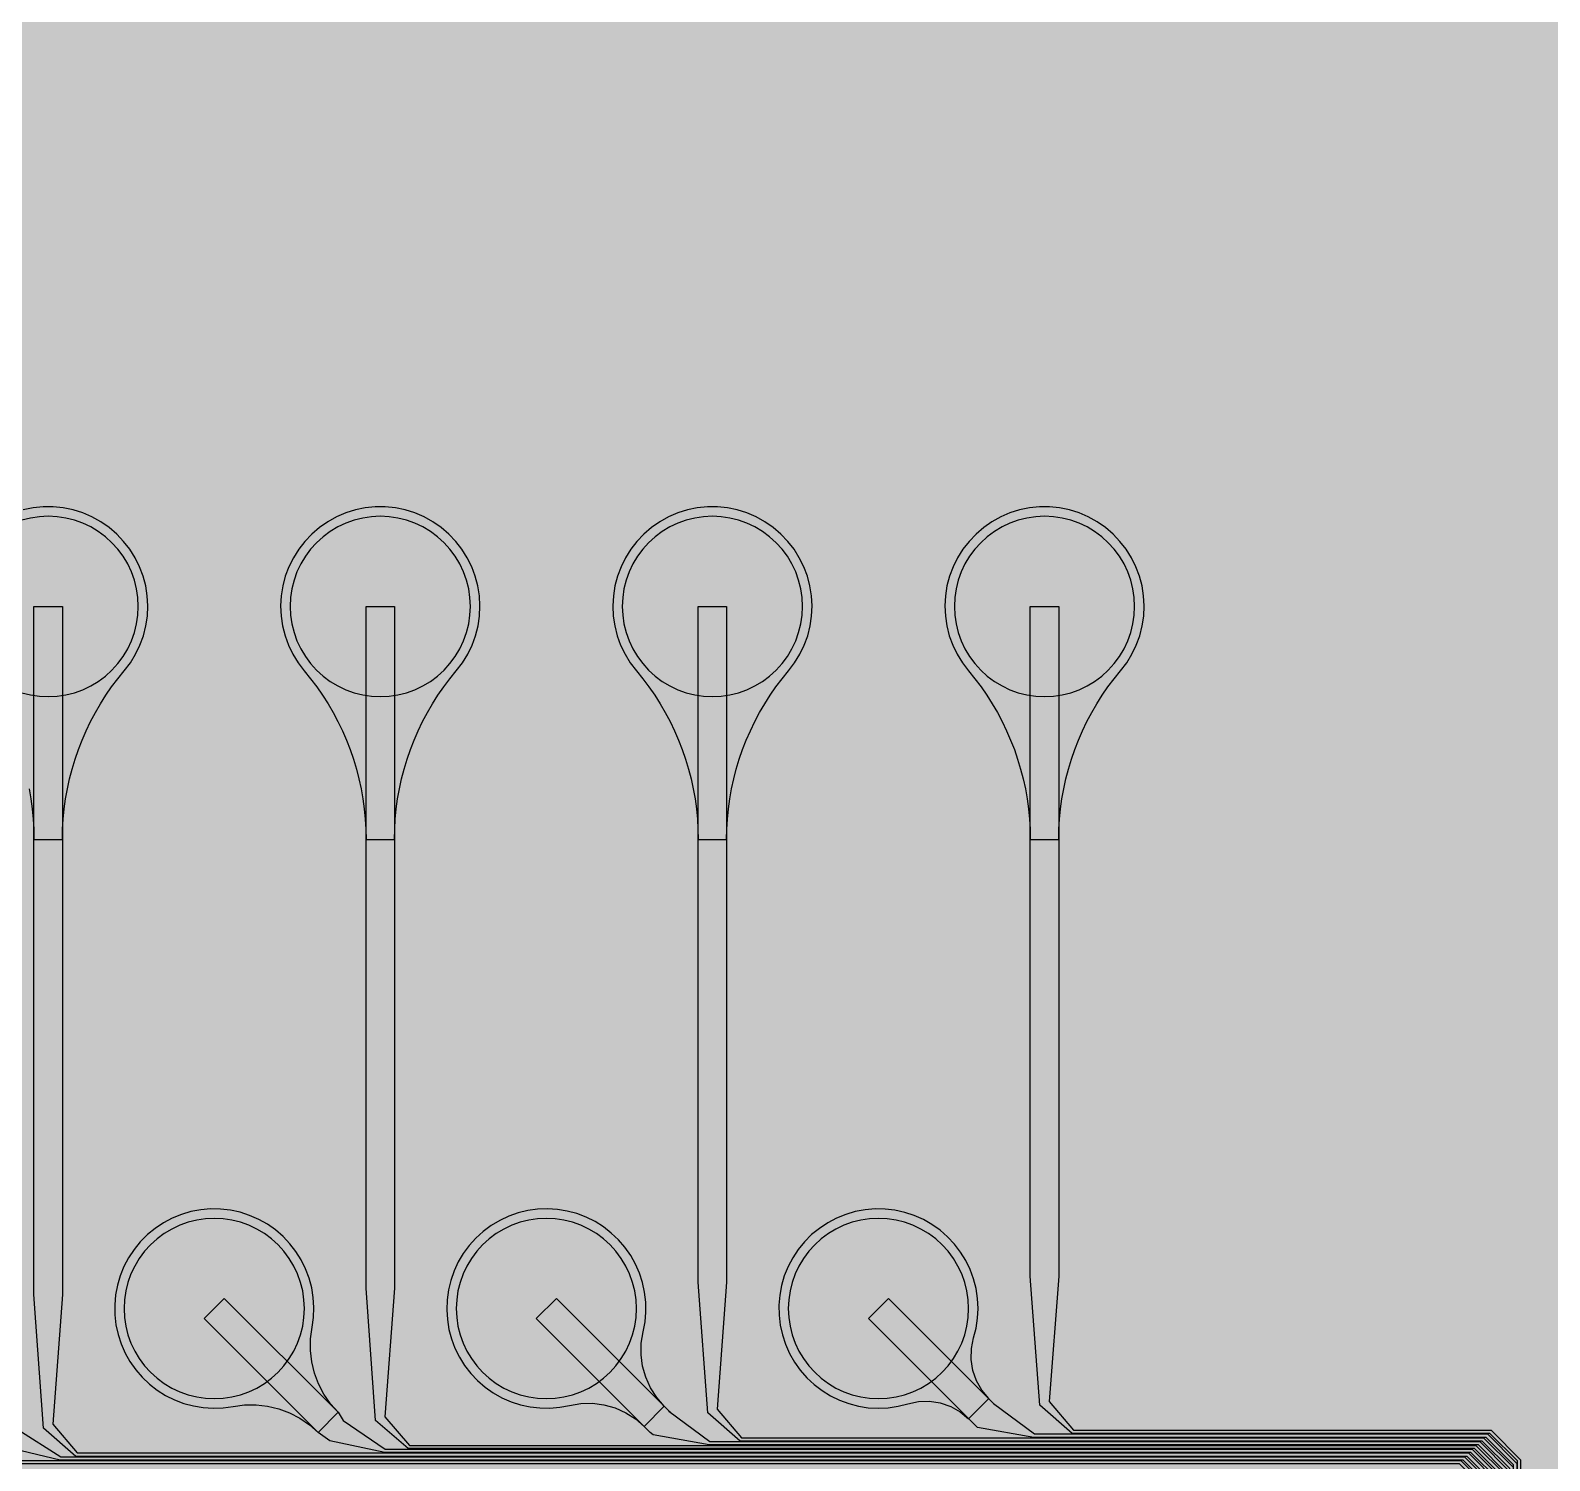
# Model space of a CAD drawing. Header units: metres. Extents: x -7231 to 10969, y -37556 to 1873.
# Drawn here: x 7913 to 9514, y -25831 to -24324 of the extents above; entities that cross this region are included whole.
import ezdxf

# ---------------------------------------------------------------- set-up
doc = ezdxf.new("R2010")
doc.units = ezdxf.units.M
for name, color, linetype in [('Metal1', 4, 'CONTINUOUS'), ('Metal2', 3, 'CONTINUOUS'), ('Polyimide', 7, 'CONTINUOUS'), ('Polyimide_Negative', 5, 'CONTINUOUS')]:
    doc.layers.add(name, color=color, linetype=linetype)

msp = doc.modelspace()

# ---------------------------------------------------------------- hatches: boundary and pattern name
at = {"layer": 'Polyimide'}
msp.add_hatch(color=7, dxfattribs=at).paths.add_polyline_path([(4065.7, -468), (4066.7, -502), (4068.5, -536), (4071.4, -570), (4075.5, -604), (4081, -638), (4088, -672), (4096.5, -706), (4106.6, -740), (4118.3, -774), (4131.6, -808), (4146.5, -842), (4162.9, -876), (4180.7, -910), (4199.8, -944), (4220.2, -978), (4241.7, -1012), (4264.2, -1046), (4287.5, -1080), (4311.5, -1114), (4336, -1148), (4360.9, -1182), (4385.9, -1216), (4410.9, -1250), (4435.7, -1284), (4460.2, -1318), (4484.2, -1352), (4507.5, -1385.9), (4530, -1419.9), (4551.5, -1453.9), (4571.9, -1487.9), (4591.1, -1521.9), (4608.9, -1555.9), (4625.3, -1589.9), (4640.1, -1623.9), (4653.4, -1657.9), (4665.1, -1691.9), (4675.2, -1725.9), (4683.7, -1759.9), (4690.7, -1793.9), (4696.2, -1827.9), (4700.3, -1861.9), (4703.2, -1895.9), (4705.1, -1929.9), (4706.1, -1963.9), (4706.4, -1997.9), (4706.5, -2031.9), (4706.5, -4793), (4710, -4838.4), (4720.2, -4882.7), (4737.1, -4925), (4760.1, -4964.2), (4788.9, -4999.5), (4822.6, -5030), (4860.5, -5055.1), (4901.8, -5074.2), (4901.8, -5074.2), (4970.7, -5105.2), (5034.7, -5145.3), (5092.8, -5193.5), (5143.8, -5249.2), (5186.9, -5311.2), (5221.2, -5378.4), (5246.2, -5449.7), (5261.4, -5523.7), (5266.5, -5599), (5261.4, -5674.3), (5246.2, -5748.3), (5221.2, -5819.6), (5186.9, -5886.8), (5143.8, -5948.8), (5092.8, -6004.5), (5034.7, -6052.7), (4970.7, -6092.8), (4901.8, -6123.8), (4860.5, -6142.9), (4822.6, -6168), (4788.9, -6198.5), (4760.1, -6233.8), (4737.1, -6273), (4720.2, -6315.3), (4710, -6359.6), (4706.5, -6405), (4706.5, -9221.5), (4710, -9266.9), (4720.2, -9311.2), (4737.1, -9353.5), (4760.1, -9392.7), (4788.9, -9428), (4822.6, -9458.5), (4860.5, -9483.6), (4901.8, -9502.7), (4970.7, -9533.7), (5034.7, -9573.8), (5092.8, -9622), (5143.8, -9677.7), (5186.9, -9739.7), (5221.2, -9806.9), (5246.2, -9878.2), (5261.4, -9952.2), (5266.5, -10027.5), (5261.4, -10102.8), (5246.2, -10176.8), (5221.2, -10248.1), (5186.9, -10315.3), (5143.8, -10377.3), (5092.8, -10433), (5034.7, -10481.2), (4970.7, -10521.3), (4901.8, -10552.3), (4860.5, -10571.4), (4822.6, -10596.5), (4788.9, -10627), (4760.1, -10662.3), (4737.1, -10701.5), (4720.2, -10743.8), (4710, -10788.1), (4706.5, -10833.5), (4706.5, -13650), (4710, -13695.4), (4720.2, -13739.7), (4737.1, -13782), (4760.1, -13821.2), (4788.9, -13856.5), (4822.6, -13887), (4860.5, -13912.1), (4901.8, -13931.2), (4970.7, -13962.2), (5034.7, -14002.2), (5092.8, -14050.5), (5143.8, -14106.2), (5186.9, -14168.2), (5221.2, -14235.4), (5246.2, -14306.7), (5261.4, -14380.7), (5266.5, -14456), (5261.4, -14531.3), (5246.2, -14605.3), (5221.2, -14676.5), (5186.9, -14743.8), (5143.8, -14805.8), (5092.8, -14861.5), (5034.7, -14909.7), (4970.7, -14949.8), (4901.8, -14980.8), (4860.5, -14999.9), (4822.6, -15025), (4788.9, -15055.5), (4760.1, -15090.8), (4737.1, -15130), (4720.2, -15172.3), (4710, -15216.6), (4706.5, -15262), (4706.5, -15456), (4720.9, -15750), (4764.1, -16041.3), (4835.7, -16326.8), (4934.9, -16604), (5060.7, -16870.2), (5212.1, -17122.7), (5387.5, -17359.2), (5585.2, -17577.3), (5803.3, -17775), (6039.8, -17950.4), (6292.3, -18101.8), (6558.4, -18227.6), (6835.6, -18326.8), (7121.2, -18398.3), (7412.4, -18441.5), (7706.5, -18456), (9969, -18456), (10047.4, -18459.8), (10125.1, -18471.4), (10201.2, -18490.4), (10275.2, -18516.9), (10346.1, -18550.5), (10413.5, -18590.8), (10476.5, -18637.6), (10534.7, -18690.3), (10587.4, -18748.5), (10634.2, -18811.5), (10674.5, -18878.9), (10708.1, -18949.8), (10734.6, -19023.8), (10753.6, -19099.9), (10765.2, -19177.6), (10769, -19256), (10769, -20895.8), (10730.2, -20951.4), (10694.6, -21009.1), (10662.2, -21068.6), (10633.2, -21129.9), (10607.6, -21192.7), (10585.5, -21256.7), (10566.9, -21322), (10552, -21388.1), (10540.8, -21455), (10533.4, -21522.3), (10529.6, -21590), (10529.6, -21657.8), (10533.4, -21725.5), (10540.8, -21792.9), (10552, -21859.7), (10566.9, -21925.9), (10585.5, -21991.1), (10607.6, -22055.2), (10633.2, -22117.9), (10662.2, -22179.2), (10694.6, -22238.7), (10730.2, -22296.4), (10769, -22352), (10769, -32454.2), (10728.7, -32510.5), (10691.7, -32568.9), (10658, -32629.3), (10627.8, -32691.6), (10601.2, -32755.4), (10578.2, -32820.7), (10558.9, -32887.1), (10543.4, -32954.5), (10531.8, -33022.7), (10524, -33091.4), (10520.1, -33160.5), (10520.1, -33229.7), (10524, -33298.8), (10531.8, -33367.5), (10543.4, -33435.7), (10558.9, -33503.1), (10578.2, -33569.5), (10601.2, -33634.8), (10627.8, -33698.6), (10658, -33760.8), (10691.7, -33821.3), (10728.7, -33879.7), (10769, -33936), (10769, -36556), (10765.2, -36634.4), (10753.6, -36712.1), (10734.6, -36788.2), (10708.1, -36862.1), (10674.5, -36933.1), (10634.2, -37000.5), (10587.4, -37063.5), (10534.7, -37121.7), (10476.5, -37174.4), (10413.5, -37221.2), (10346.1, -37261.5), (10275.2, -37295.1), (10201.2, -37321.6), (10125.1, -37340.6), (10047.4, -37352.1), (9969, -37356), (-6231, -37356), (-6309.4, -37352.1), (-6387.1, -37340.6), (-6463.2, -37321.6), (-6537.2, -37295.1), (-6608.1, -37261.5), (-6675.5, -37221.2), (-6738.5, -37174.4), (-6796.7, -37121.7), (-6849.4, -37063.5), (-6896.2, -37000.5), (-6936.5, -36933.1), (-6970.1, -36862.1), (-6996.6, -36788.2), (-7015.6, -36712.1), (-7027.2, -36634.4), (-7031, -36556), (-7031, -33936), (-6990.7, -33879.8), (-6953.7, -33821.3), (-6920, -33760.9), (-6889.8, -33698.6), (-6863.2, -33634.8), (-6840.2, -33569.5), (-6820.9, -33503.1), (-6805.4, -33435.7), (-6793.7, -33367.5), (-6785.9, -33298.8), (-6782, -33229.7), (-6782, -33160.5), (-6785.9, -33091.4), (-6793.7, -33022.7), (-6805.4, -32954.5), (-6820.9, -32887.1), (-6840.2, -32820.6), (-6863.2, -32755.4), (-6889.8, -32691.5), (-6920, -32629.3), (-6953.7, -32568.9), (-6990.7, -32510.4), (-7031, -32454.2), (-7031, -22364.8), (-6990.7, -22308.6), (-6953.7, -22250.1), (-6920, -22189.7), (-6889.8, -22127.5), (-6863.2, -22063.6), (-6840.2, -21998.4), (-6820.9, -21931.9), (-6805.4, -21864.5), (-6793.7, -21796.3), (-6785.9, -21727.6), (-6782, -21658.5), (-6782, -21589.3), (-6785.9, -21520.3), (-6793.7, -21451.5), (-6805.4, -21383.3), (-6820.9, -21315.9), (-6840.2, -21249.5), (-6863.2, -21184.2), (-6889.8, -21120.4), (-6920, -21058.1), (-6953.7, -20997.7), (-6990.7, -20939.3), (-7031, -20883), (-7031, -19256), (-7027.2, -19177.6), (-7015.6, -19099.9), (-6996.6, -19023.8), (-6970.1, -18949.8), (-6936.5, -18878.9), (-6896.2, -18811.5), (-6849.4, -18748.5), (-6796.7, -18690.3), (-6738.5, -18637.6), (-6675.5, -18590.8), (-6608.1, -18550.5), (-6537.2, -18516.9), (-6463.2, -18490.4), (-6387.1, -18471.4), (-6309.4, -18459.8), (-6231, -18456), (-3968.5, -18456), (-3674.4, -18441.5), (-3383.2, -18398.3), (-3097.6, -18326.8), (-2820.4, -18227.6), (-2554.3, -18101.8), (-2301.8, -17950.4), (-2065.3, -17775), (-1847.2, -17577.3), (-1649.5, -17359.2), (-1474.1, -17122.7), (-1322.7, -16870.2), (-1196.9, -16604), (-1097.7, -16326.8), (-1026.1, -16041.3), (-982.9, -15750), (-968.5, -15456), (-968.5, -15262), (-972, -15216.6), (-982.2, -15172.3), (-999.1, -15130), (-1022.1, -15090.8), (-1050.9, -15055.5), (-1084.6, -15025), (-1122.5, -14999.9), (-1163.8, -14980.8), (-1232.7, -14949.8), (-1296.7, -14909.7), (-1354.8, -14861.5), (-1405.8, -14805.8), (-1448.9, -14743.8), (-1483.2, -14676.5), (-1508.2, -14605.3), (-1523.4, -14531.3), (-1528.5, -14456), (-1523.4, -14380.7), (-1508.2, -14306.7), (-1483.2, -14235.4), (-1448.9, -14168.2), (-1405.8, -14106.2), (-1354.8, -14050.5), (-1296.7, -14002.2), (-1232.7, -13962.2), (-1163.8, -13931.2), (-1122.5, -13912.1), (-1084.6, -13887), (-1050.9, -13856.5), (-1022.1, -13821.2), (-999.1, -13782), (-982.2, -13739.7), (-972, -13695.4), (-968.5, -13650), (-968.5, -12309.6), (-972, -12264.3), (-982.2, -12219.9), (-999.1, -12177.7), (-1022.1, -12138.5), (-1050.9, -12103.2), (-1084.6, -12072.6), (-1122.5, -12047.5), (-1163.8, -12028.5), (-1232.7, -11997.4), (-1296.7, -11957.4), (-1354.8, -11909.1), (-1405.8, -11853.5), (-1448.9, -11791.5), (-1483.2, -11724.2), (-1508.2, -11653), (-1523.4, -11579), (-1528.5, -11503.7), (-1523.4, -11428.3), (-1508.2, -11354.4), (-1483.2, -11283.1), (-1448.9, -11215.9), (-1405.8, -11153.8), (-1354.8, -11098.2), (-1296.7, -11049.9), (-1232.7, -11009.9), (-1163.8, -10978.8), (-1122.5, -10959.8), (-1084.6, -10934.7), (-1050.9, -10904.1), (-1022.1, -10868.9), (-999.1, -10829.6), (-982.2, -10787.4), (-972, -10743), (-968.5, -10697.7), (-968.5, -9357.3), (-972, -9311.9), (-982.2, -9267.6), (-999.1, -9225.4), (-1022.1, -9186.1), (-1050.9, -9150.8), (-1084.6, -9120.3), (-1122.5, -9095.2), (-1163.8, -9076.2), (-1163.8, -9076.2), (-1232.7, -9045.1), (-1296.7, -9005.1), (-1354.8, -8956.8), (-1405.8, -8901.1), (-1448.9, -8839.1), (-1483.2, -8771.9), (-1508.2, -8700.6), (-1523.4, -8626.7), (-1528.5, -8551.3), (-1523.4, -8476), (-1508.2, -8402), (-1483.2, -8330.8), (-1448.9, -8263.5), (-1405.8, -8201.5), (-1354.8, -8145.9), (-1296.7, -8097.6), (-1232.7, -8057.6), (-1163.8, -8026.5), (-1163.8, -8026.5), (-1122.5, -8007.4), (-1084.6, -7982.4), (-1050.9, -7951.8), (-1022.1, -7916.5), (-999.1, -7877.3), (-982.2, -7835), (-972, -7790.7), (-968.5, -7745.4), (-968.5, -6405), (-972, -6359.6), (-982.2, -6315.3), (-999.1, -6273), (-1022.1, -6233.8), (-1050.9, -6198.5), (-1084.6, -6168), (-1122.5, -6142.9), (-1163.8, -6123.8), (-1163.8, -6123.8), (-1232.7, -6092.8), (-1296.7, -6052.7), (-1354.8, -6004.5), (-1405.8, -5948.8), (-1448.9, -5886.8), (-1483.2, -5819.6), (-1508.2, -5748.3), (-1523.4, -5674.3), (-1528.5, -5599), (-1523.4, -5523.7), (-1508.2, -5449.7), (-1483.2, -5378.4), (-1448.9, -5311.2), (-1405.8, -5249.2), (-1354.8, -5193.5), (-1296.7, -5145.3), (-1232.7, -5105.2), (-1163.8, -5074.2), (-1163.8, -5074.2), (-1122.5, -5055.1), (-1084.6, -5030), (-1050.9, -4999.5), (-1022.1, -4964.2), (-999.1, -4925), (-982.2, -4882.7), (-972, -4838.4), (-968.5, -4793), (-968.5, -2031.9), (-968.4, -1997.9), (-968.1, -1963.9), (-967.1, -1929.9), (-965.2, -1895.9), (-962.2, -1861.9), (-958, -1827.9), (-952.4, -1793.9), (-945.3, -1759.9), (-936.6, -1725.9), (-926.4, -1691.9), (-914.4, -1657.9), (-900.9, -1623.9), (-885.7, -1589.9), (-869.1, -1555.9), (-850.9, -1521.9), (-831.4, -1487.9), (-810.6, -1453.9), (-788.7, -1419.9), (-765.8, -1385.9), (-742.1, -1352), (-717.6, -1318), (-692.7, -1284), (-667.4, -1250), (-641.9, -1216), (-616.4, -1182), (-591.1, -1148), (-566.1, -1114), (-541.7, -1080), (-517.9, -1046), (-495, -1012), (-473.1, -978), (-452.4, -944), (-432.8, -910), (-414.7, -876), (-398, -842), (-382.9, -808), (-369.3, -774), (-357.4, -740), (-347.1, -706), (-338.4, -672), (-331.3, -638), (-325.7, -604), (-321.5, -570), (-318.6, -536), (-316.7, -502), (-315.7, -468), (-315.3, -434), (-315.2, -400), (-315.2, 401), (-315.2, 451), (-315.2, 1644), (-270.2, 1644), (-270, 1637.1), (-269.4, 1630.3), (-268.2, 1623.5), (-266.7, 1616.8), (-264.7, 1610.2), (-262.3, 1603.8), (-259.4, 1597.6), (-256.2, 1591.5), (-252.6, 1585.7), (-248.6, 1580.1), (-244.2, 1574.8), (-239.5, 1569.8), (-234.5, 1565.1), (-229.2, 1560.7), (-223.6, 1556.7), (-217.8, 1553.1), (-211.7, 1549.8), (-205.4, 1547), (-199, 1544.6), (-192.4, 1542.6), (-185.7, 1541), (-179, 1539.9), (-172.1, 1539.2), (-165.2, 1539), (-158.4, 1539.2), (-151.5, 1539.9), (-144.8, 1541), (-138.1, 1542.6), (-131.5, 1544.6), (-125.1, 1547), (-118.8, 1549.8), (-112.8, 1553.1), (-106.9, 1556.7), (-101.3, 1560.7), (-96, 1565.1), (-91, 1569.8), (-86.3, 1574.8), (-81.9, 1580.1), (-77.9, 1585.7), (-74.3, 1591.5), (-71.1, 1597.6), (-68.2, 1603.8), (-65.8, 1610.2), (-63.8, 1616.8), (-62.3, 1623.5), (-61.1, 1630.3), (-60.5, 1637.1), (-60.2, 1644), (1853, 1644), (1853, 1573), (3815.2, 1573), (3815.5, 1579.5), (3816.1, 1586.1), (3817.2, 1592.5), (3818.7, 1598.9), (3820.6, 1605.1), (3822.9, 1611.3), (3825.6, 1617.2), (3828.6, 1623), (3832.1, 1628.6), (3835.9, 1633.9), (3840.1, 1638.9), (3844.5, 1643.7), (3849.3, 1648.2), (3854.4, 1652.3), (3859.7, 1656.1), (3865.2, 1659.6), (3871, 1662.7), (3877, 1665.4), (3883.1, 1667.7), (3889.4, 1669.6), (3895.7, 1671.1), (3902.2, 1672.1), (3908.7, 1672.8), (3915.2, 1673), (3921.8, 1672.8), (3928.3, 1672.1), (3934.8, 1671.1), (3941.1, 1669.6), (3947.4, 1667.7), (3953.5, 1665.4), (3959.5, 1662.7), (3965.2, 1659.6), (3970.8, 1656.1), (3976.1, 1652.3), (3981.2, 1648.2), (3986, 1643.7), (3990.4, 1638.9), (3994.6, 1633.9), (3998.4, 1628.6), (4001.9, 1623), (4004.9, 1617.2), (4007.6, 1611.3), (4009.9, 1605.1), (4011.8, 1598.9), (4013.3, 1592.5), (4014.4, 1586.1), (4015, 1579.5), (4015.2, 1573), (4065.2, 1573), (4065.2, 451), (4065.2, 401), (4065.2, -400), (4065.3, -434), (4065.7, -468)])

# ---------------------------------------------------------------- linework, layer by layer
at = {"layer": 'Metal1'}
for points in [[(2640.8, -19211.9), (2640.8, -27202.3), (2669.7, -27231.2), (9450.8, -27231.2), (9479.8, -27202.3), (9479.8, -25831.7), (9450.8, -25802.8), (9010.8, -25802.8), (8976.6, -25773), (8966.5, -25636.9), (8966.5, -24931), (8996.5, -24931), (8996.5, -25636.9), (8986.4, -25769), (9012.2, -25799.2), (9452.2, -25799.2), (9483.2, -25830.3), (9483.2, -27203.7), (9452.2, -27234.7), (2668.3, -27234.7), (2637.2, -27203.7), (2637.2, -19211.9)], [(2648.8, -19211.9), (2648.8, -27194.3), (2677.7, -27223.2), (9442.8, -27223.2), (9471.8, -27194.3), (9471.8, -25839.7), (9442.8, -25810.7), (8660.8, -25810.7), (8626.6, -25781), (8616.5, -25643.3), (8616.5, -24931), (8646.5, -24931), (8646.5, -25643.3), (8636.4, -25777), (8662.2, -25807.2), (9444.2, -25807.2), (9475.3, -25838.3), (9475.3, -27195.7), (9444.2, -27226.7), (2676.3, -27226.7), (2645.2, -27195.7), (2645.2, -19211.9)], [(2656.8, -19211.9), (2656.8, -27186.3), (2685.7, -27215.2), (9434.8, -27215.2), (9463.8, -27186.3), (9463.8, -25847.7), (9434.8, -25818.7), (8310.8, -25818.7), (8276.6, -25789), (8266.5, -25649.7), (8266.5, -24931), (8296.5, -24931), (8296.5, -25649.7), (8286.4, -25785), (8312.2, -25815.2), (9436.2, -25815.2), (9467.2, -25846.3), (9467.2, -27187.7), (9436.2, -27218.8), (2684.3, -27218.8), (2653.2, -27187.7), (2653.2, -19211.9)], [(2664.8, -19211.9), (2664.8, -27178.3), (2693.7, -27207.2), (9426.8, -27207.2), (9455.8, -27178.3), (9455.8, -25855.7), (9426.8, -25826.8), (7960.8, -25826.8), (7926.6, -25797), (7916.5, -25656.1), (7916.5, -24931), (7946.5, -24931), (7946.5, -25656.1), (7936.4, -25793), (7962.2, -25823.2), (9428.2, -25823.2), (9459.3, -25854.3), (9459.3, -27179.7), (9428.2, -27210.7), (2692.3, -27210.7), (2661.2, -27179.7), (2661.2, -19211.9)], [(2672.8, -19211.9), (2672.8, -27170.3), (2701.7, -27199.2), (9418.8, -27199.2), (9447.8, -27170.3), (9447.8, -25863.7), (9418.8, -25834.8), (7610.8, -25834.8), (7576.7, -25805), (7566.5, -25662.5), (7566.5, -24931), (7596.5, -24931), (7596.5, -25662.5), (7586.3, -25801), (7612.2, -25831.2), (9420.2, -25831.2), (9451.2, -25862.3), (9451.2, -27171.7), (9420.2, -27202.7), (2700.3, -27202.7), (2669.2, -27171.7), (2669.2, -19211.9)], [(7911.3, -25123.2), (7913.2, -25133.8), (7914.6, -25144.4), (7915.7, -25155.1), (7916.3, -25165.8), (7916.5, -25176.6), (7946.5, -25176.6), (7946.5, -25176.6), (7946.7, -25165.8), (7947.3, -25155.1), (7948.4, -25144.4), (7949.8, -25133.8), (7951.7, -25123.2), (7954, -25112.7), (7956.7, -25102.4), (7959.8, -25092.1), (7963.3, -25081.9), (7967.2, -25071.9), (7971.5, -25062.1), (7976.1, -25052.4), (7981.2, -25042.9), (7986.6, -25033.6), (7992.3, -25024.6), (7998.4, -25015.8), (8004.9, -25007.2), (8011.6, -24998.9), (8018.1, -24990.4), (8023.6, -24981.4), (8028.2, -24971.8), (8031.9, -24961.9), (8034.5, -24951.6), (8036, -24941.1), (8036.5, -24930.5), (8035.9, -24919.9), (8034.3, -24909.4), (8031.6, -24899.2), (8027.8, -24889.3), (8023.1, -24879.8), (8017.5, -24870.8), (8011, -24862.4), (8003.7, -24854.7), (7995.6, -24847.8), (7986.9, -24841.8), (7977.6, -24836.7), (7967.9, -24832.5), (7957.7, -24829.3), (7947.4, -24827.2), (7936.8, -24826.1), (7926.2, -24826.1), (7915.6, -24827.2), (7905.3, -24829.3)]]:
    msp.add_lwpolyline(points, dxfattribs=at)
for points in [[(8296.5, -25176.6), (8296.7, -25165.8), (8297.3, -25155.1), (8298.4, -25144.4), (8299.8, -25133.8), (8301.7, -25123.2), (8304, -25112.7), (8306.7, -25102.4), (8309.8, -25092.1), (8313.3, -25081.9), (8317.2, -25071.9), (8321.5, -25062.1), (8326.1, -25052.4), (8331.2, -25042.9), (8336.6, -25033.6), (8342.3, -25024.6), (8348.4, -25015.8), (8354.9, -25007.2), (8361.6, -24998.9), (8368.1, -24990.4), (8373.6, -24981.4), (8378.2, -24971.8), (8381.9, -24961.9), (8384.5, -24951.6), (8386, -24941.1), (8386.5, -24930.5), (8385.9, -24919.9), (8384.3, -24909.4), (8381.6, -24899.2), (8377.8, -24889.3), (8373.1, -24879.8), (8367.5, -24870.8), (8361, -24862.4), (8353.7, -24854.7), (8345.6, -24847.8), (8336.9, -24841.8), (8327.6, -24836.7), (8317.9, -24832.5), (8307.7, -24829.3), (8297.4, -24827.2), (8286.8, -24826.1), (8276.2, -24826.1), (8265.6, -24827.2), (8255.3, -24829.3), (8245.1, -24832.5), (8235.4, -24836.7), (8226.1, -24841.8), (8217.4, -24847.8), (8209.3, -24854.7), (8202, -24862.4), (8195.5, -24870.8), (8189.9, -24879.8), (8185.2, -24889.3), (8181.4, -24899.2), (8178.7, -24909.4), (8177.1, -24919.9), (8176.5, -24930.5), (8177, -24941.1), (8178.5, -24951.6), (8181.1, -24961.9), (8184.8, -24971.8), (8189.4, -24981.4), (8194.9, -24990.4), (8201.4, -24998.9), (8208.1, -25007.2), (8214.6, -25015.8), (8220.7, -25024.6), (8226.4, -25033.6), (8231.8, -25042.9), (8236.9, -25052.4), (8241.5, -25062.1), (8245.8, -25071.9), (8249.7, -25081.9), (8253.2, -25092.1), (8256.3, -25102.4), (8259, -25112.7), (8261.3, -25123.2), (8263.2, -25133.8), (8264.6, -25144.4), (8265.7, -25155.1), (8266.3, -25165.8), (8266.5, -25176.6), (8296.5, -25176.6)], [(8646.5, -25176.6), (8646.7, -25165.8), (8647.3, -25155.1), (8648.4, -25144.4), (8649.8, -25133.8), (8651.7, -25123.2), (8654, -25112.7), (8656.7, -25102.4), (8659.8, -25092.1), (8663.3, -25081.9), (8667.2, -25071.9), (8671.5, -25062.1), (8676.1, -25052.4), (8681.2, -25042.9), (8686.6, -25033.6), (8692.3, -25024.6), (8698.4, -25015.8), (8704.9, -25007.2), (8711.6, -24998.9), (8718.1, -24990.4), (8723.6, -24981.4), (8728.2, -24971.8), (8731.9, -24961.9), (8734.5, -24951.6), (8736, -24941.1), (8736.5, -24930.5), (8735.9, -24919.9), (8734.3, -24909.4), (8731.6, -24899.2), (8727.8, -24889.3), (8723.1, -24879.8), (8717.5, -24870.8), (8711, -24862.4), (8703.7, -24854.7), (8695.6, -24847.8), (8686.9, -24841.8), (8677.6, -24836.7), (8667.9, -24832.5), (8657.7, -24829.3), (8647.4, -24827.2), (8636.8, -24826.1), (8626.2, -24826.1), (8615.6, -24827.2), (8605.3, -24829.3), (8595.1, -24832.5), (8585.4, -24836.7), (8576.1, -24841.8), (8567.4, -24847.8), (8559.3, -24854.7), (8552, -24862.4), (8545.5, -24870.8), (8539.9, -24879.8), (8535.2, -24889.3), (8531.4, -24899.2), (8528.7, -24909.4), (8527.1, -24919.9), (8526.5, -24930.5), (8527, -24941.1), (8528.5, -24951.6), (8531.1, -24961.9), (8534.8, -24971.8), (8539.4, -24981.4), (8544.9, -24990.4), (8551.4, -24998.9), (8558.1, -25007.2), (8564.6, -25015.8), (8570.7, -25024.6), (8576.4, -25033.6), (8581.8, -25042.9), (8586.9, -25052.4), (8591.5, -25062.1), (8595.8, -25071.9), (8599.7, -25081.9), (8603.2, -25092.1), (8606.3, -25102.4), (8609, -25112.7), (8611.3, -25123.2), (8613.2, -25133.8), (8614.6, -25144.4), (8615.7, -25155.1), (8616.3, -25165.8), (8616.5, -25176.6), (8646.5, -25176.6)], [(8996.5, -25176.6), (8996.7, -25165.8), (8997.3, -25155.1), (8998.4, -25144.4), (8999.8, -25133.8), (9001.7, -25123.2), (9004, -25112.7), (9006.7, -25102.4), (9009.8, -25092.1), (9013.3, -25081.9), (9017.2, -25071.9), (9021.5, -25062.1), (9026.1, -25052.4), (9031.2, -25042.9), (9036.6, -25033.6), (9042.3, -25024.6), (9048.4, -25015.8), (9054.9, -25007.2), (9061.6, -24998.9), (9068.1, -24990.4), (9073.6, -24981.4), (9078.2, -24971.8), (9081.9, -24961.9), (9084.5, -24951.6), (9086, -24941.1), (9086.5, -24930.5), (9085.9, -24919.9), (9084.3, -24909.4), (9081.6, -24899.2), (9077.8, -24889.3), (9073.1, -24879.8), (9067.5, -24870.8), (9061, -24862.4), (9053.7, -24854.7), (9045.6, -24847.8), (9036.9, -24841.8), (9027.6, -24836.7), (9017.9, -24832.5), (9007.7, -24829.3), (8997.4, -24827.2), (8986.8, -24826.1), (8976.2, -24826.1), (8965.6, -24827.2), (8955.3, -24829.3), (8945.1, -24832.5), (8935.4, -24836.7), (8926.1, -24841.8), (8917.4, -24847.8), (8909.3, -24854.7), (8902, -24862.4), (8895.5, -24870.8), (8889.9, -24879.8), (8885.2, -24889.3), (8881.4, -24899.2), (8878.7, -24909.4), (8877.1, -24919.9), (8876.5, -24930.5), (8877, -24941.1), (8878.5, -24951.6), (8881.1, -24961.9), (8884.8, -24971.8), (8889.4, -24981.4), (8894.9, -24990.4), (8901.4, -24998.9), (8908.1, -25007.2), (8914.6, -25015.8), (8920.7, -25024.6), (8926.4, -25033.6), (8931.8, -25042.9), (8936.9, -25052.4), (8941.5, -25062.1), (8945.8, -25071.9), (8949.7, -25081.9), (8953.2, -25092.1), (8956.3, -25102.4), (8959, -25112.7), (8961.3, -25123.2), (8963.2, -25133.8), (8964.6, -25144.4), (8965.7, -25155.1), (8966.3, -25165.8), (8966.5, -25176.6), (8996.5, -25176.6)]]:
    msp.add_lwpolyline(points, close=True, dxfattribs=at)
at = {"layer": 'Metal2'}
for points in [[(2644.8, -19211.9), (2644.8, -27198.3), (2673.7, -27227.2), (9446.8, -27227.2), (9475.8, -27198.3), (9475.8, -25835.7), (9446.8, -25806.8), (8970.2, -25806.8), (8910.8, -25796.5), (8795.9, -25681.6), (8817.1, -25660.4), (8927.8, -25771.1), (8970.8, -25803.2), (9448.2, -25803.2), (9479.3, -25834.3), (9479.3, -27199.7), (9448.2, -27230.7), (2672.3, -27230.7), (2641.2, -27199.7), (2641.2, -19211.9)], [(2652.8, -19211.9), (2652.8, -27190.3), (2681.7, -27219.2), (9438.8, -27219.2), (9467.8, -27190.3), (9467.8, -25843.7), (9438.8, -25814.8), (8628.2, -25814.8), (8568.9, -25804.3), (8565.9, -25801.6), (8445.9, -25681.6), (8467.1, -25660.4), (8587.1, -25780.4), (8585.6, -25779.3), (8628.8, -25811.2), (9440.2, -25811.2), (9471.2, -25842.3), (9471.2, -27191.7), (9440.2, -27222.7), (2680.3, -27222.7), (2649.2, -27191.7), (2649.2, -19211.9)], [(2660.8, -19211.9), (2660.8, -27182.3), (2689.7, -27211.2), (9430.8, -27211.2), (9459.8, -27182.3), (9459.8, -25851.7), (9430.8, -25822.7), (8286.2, -25822.7), (8228.2, -25810.4), (8215.9, -25801.6), (8095.9, -25681.6), (8117.1, -25660.4), (8237.1, -25780.4), (8242.4, -25789.1), (8286.8, -25819.2), (9432.2, -25819.2), (9463.2, -25850.3), (9463.2, -27183.7), (9432.2, -27214.7), (2688.3, -27214.7), (2657.2, -27183.7), (2657.2, -19211.9)], [(2668.8, -19211.9), (2668.8, -27174.3), (2697.7, -27203.2), (9422.8, -27203.2), (9451.8, -27174.3), (9451.8, -25859.7), (9422.8, -25830.7), (7944.2, -25830.7), (7887, -25817.1), (7865.9, -25801.6), (7745.9, -25681.6), (7767.1, -25660.4), (7887.1, -25780.4), (7899.5, -25798.4), (7944.8, -25827.2), (9424.2, -25827.2), (9455.2, -25858.3), (9455.2, -27175.7), (9424.2, -27206.8), (2696.3, -27206.8), (2665.2, -27175.7), (2665.2, -19211.9)]]:
    msp.add_lwpolyline(points, dxfattribs=at)
for points in [[(8237.1, -25780.4), (8229, -25771.3), (8222.1, -25761.2), (8216.5, -25750.4), (8212.2, -25739), (8209.4, -25727.2), (8208, -25715.1), (8208, -25702.9), (8209.6, -25690.8), (8211.1, -25680.4), (8211.5, -25670), (8210.9, -25659.5), (8209.2, -25649.2), (8206.5, -25639), (8202.8, -25629.2), (8198.2, -25619.8), (8192.6, -25610.9), (8186.2, -25602.7), (8179, -25595.1), (8171.1, -25588.2), (8162.5, -25582.2), (8153.4, -25577), (8143.8, -25572.8), (8133.8, -25569.6), (8123.6, -25567.4), (8113.1, -25566.2), (8102.7, -25566.1), (8092.2, -25567), (8081.9, -25568.9), (8071.9, -25571.9), (8062.2, -25575.8), (8052.9, -25580.7), (8044.2, -25586.5), (8036.1, -25593.1), (8028.6, -25600.6), (8022, -25608.7), (8016.2, -25617.4), (8011.3, -25626.7), (8007.4, -25636.4), (8004.4, -25646.4), (8002.5, -25656.7), (8001.6, -25667.2), (8001.7, -25677.6), (8002.9, -25688.1), (8005.1, -25698.3), (8008.3, -25708.3), (8012.5, -25717.9), (8017.7, -25727), (8023.7, -25735.6), (8030.6, -25743.5), (8038.2, -25750.7), (8046.4, -25757.1), (8055.3, -25762.7), (8064.7, -25767.3), (8074.5, -25771), (8084.7, -25773.7), (8095, -25775.4), (8105.5, -25776), (8115.9, -25775.6), (8126.3, -25774.1), (8138.4, -25772.5), (8150.6, -25772.5), (8162.7, -25773.9), (8174.5, -25776.7), (8185.9, -25781), (8196.7, -25786.6), (8206.8, -25793.5), (8215.9, -25801.6), (8237.1, -25780.4)], [(8580.8, -25774), (8572.8, -25764.8), (8566.3, -25754.6), (8561.3, -25743.5), (8558, -25731.7), (8556.4, -25719.7), (8556.6, -25707.5), (8558.6, -25695.5), (8560.5, -25685.2), (8561.4, -25674.8), (8561.3, -25664.3), (8560.1, -25653.9), (8557.9, -25643.7), (8554.7, -25633.8), (8550.5, -25624.2), (8545.4, -25615.1), (8539.3, -25606.5), (8532.5, -25598.6), (8524.9, -25591.4), (8516.7, -25584.9), (8507.8, -25579.4), (8498.4, -25574.7), (8488.6, -25571), (8478.5, -25568.3), (8468.2, -25566.7), (8457.8, -25566), (8447.3, -25566.4), (8436.9, -25567.8), (8426.8, -25570.3), (8416.9, -25573.8), (8407.4, -25578.2), (8398.4, -25583.5), (8390, -25589.7), (8382.3, -25596.8), (8375.2, -25604.5), (8369, -25612.9), (8363.7, -25621.9), (8359.3, -25631.4), (8355.8, -25641.3), (8353.3, -25651.4), (8351.9, -25661.8), (8351.5, -25672.3), (8352.2, -25682.7), (8353.8, -25693), (8356.5, -25703.1), (8360.2, -25712.9), (8364.9, -25722.3), (8370.4, -25731.2), (8376.9, -25739.4), (8384.1, -25747), (8392, -25753.8), (8400.6, -25759.9), (8409.7, -25765), (8419.3, -25769.2), (8429.2, -25772.4), (8439.4, -25774.6), (8449.8, -25775.8), (8460.3, -25775.9), (8470.7, -25775), (8481, -25773.1), (8493, -25771.1), (8505.2, -25770.9), (8517.2, -25772.5), (8529, -25775.8), (8540.1, -25780.8), (8550.3, -25787.3), (8559.5, -25795.3), (8580.8, -25774)], [(8922.7, -25766), (8915.3, -25757.2), (8909.7, -25747.1), (8905.9, -25736.2), (8904.1, -25724.8), (8904.4, -25713.2), (8906.8, -25701.9), (8909.4, -25691.7), (8911, -25681.3), (8911.5, -25670.8), (8911, -25660.3), (8909.4, -25649.9), (8906.7, -25639.8), (8903.1, -25629.9), (8898.5, -25620.4), (8893, -25611.5), (8886.6, -25603.1), (8879.4, -25595.4), (8871.5, -25588.5), (8862.9, -25582.4), (8853.8, -25577.2), (8844.2, -25573), (8834.2, -25569.7), (8823.9, -25567.5), (8813.5, -25566.2), (8802.9, -25566.1), (8792.5, -25566.9), (8782.1, -25568.9), (8772, -25571.8), (8762.3, -25575.8), (8753, -25580.7), (8744.2, -25586.5), (8736.1, -25593.1), (8728.6, -25600.6), (8722, -25608.7), (8716.2, -25617.5), (8711.3, -25626.8), (8707.3, -25636.5), (8704.4, -25646.6), (8702.4, -25657), (8701.6, -25667.4), (8701.7, -25678), (8703, -25688.4), (8705.2, -25698.7), (8708.5, -25708.7), (8712.7, -25718.3), (8717.9, -25727.4), (8724, -25736), (8730.9, -25743.9), (8738.6, -25751.1), (8747, -25757.5), (8755.9, -25763), (8765.4, -25767.6), (8775.3, -25771.2), (8785.4, -25773.9), (8795.8, -25775.5), (8806.3, -25776), (8816.8, -25775.5), (8827.2, -25773.9), (8837.4, -25771.3), (8848.7, -25768.9), (8860.3, -25768.6), (8871.7, -25770.4), (8882.6, -25774.2), (8892.7, -25779.8), (8901.5, -25787.2), (8922.7, -25766)]]:
    msp.add_lwpolyline(points, close=True, dxfattribs=at)
at = {"layer": 'Polyimide_Negative'}
msp.add_lwpolyline([(7903.9, -25021.9), (7913, -25024.2), (7922.2, -25025.5), (7931.5, -25026), (7940.8, -25025.5), (7950, -25024.2), (7959.1, -25021.9), (7967.9, -25018.8), (7976.3, -25014.8), (7984.3, -25010), (7991.8, -25004.4), (7998.7, -24998.2), (8004.9, -24991.3), (8010.5, -24983.8), (8015.3, -24975.8), (8019.3, -24967.4), (8022.4, -24958.6), (8024.7, -24949.5), (8026, -24940.3), (8026.5, -24931), (8026.5, -24931), (8026, -24921.7), (8024.7, -24912.5), (8022.4, -24903.4), (8019.3, -24894.6), (8015.3, -24886.2), (8010.5, -24878.2), (8004.9, -24870.7), (7998.7, -24863.8), (7991.8, -24857.6), (7984.3, -24852), (7976.3, -24847.2), (7967.9, -24843.2), (7959.1, -24840.1), (7950, -24837.8), (7940.8, -24836.5), (7931.5, -24836), (7922.2, -24836.5), (7913, -24837.8), (7903.9, -24840.1)], dxfattribs=at)
for points in [[(8376.5, -24931), (8376, -24921.7), (8374.7, -24912.5), (8372.4, -24903.4), (8369.3, -24894.6), (8365.3, -24886.2), (8360.5, -24878.2), (8354.9, -24870.7), (8348.7, -24863.8), (8341.8, -24857.6), (8334.3, -24852), (8326.3, -24847.2), (8317.9, -24843.2), (8309.1, -24840.1), (8300, -24837.8), (8290.8, -24836.5), (8281.5, -24836), (8272.2, -24836.5), (8263, -24837.8), (8253.9, -24840.1), (8245.1, -24843.2), (8236.7, -24847.2), (8228.7, -24852), (8221.2, -24857.6), (8214.3, -24863.8), (8208.1, -24870.7), (8202.5, -24878.2), (8197.7, -24886.2), (8193.7, -24894.6), (8190.6, -24903.4), (8188.3, -24912.5), (8187, -24921.7), (8186.5, -24931), (8187, -24940.3), (8188.3, -24949.5), (8190.6, -24958.6), (8193.7, -24967.4), (8197.7, -24975.8), (8202.5, -24983.8), (8208.1, -24991.3), (8214.3, -24998.2), (8221.2, -25004.4), (8228.7, -25010), (8236.7, -25014.8), (8245.1, -25018.8), (8253.9, -25021.9), (8263, -25024.2), (8272.2, -25025.5), (8281.5, -25026), (8290.8, -25025.5), (8300, -25024.2), (8309.1, -25021.9), (8317.9, -25018.8), (8326.3, -25014.8), (8334.3, -25010), (8341.8, -25004.4), (8348.7, -24998.2), (8354.9, -24991.3), (8360.5, -24983.8), (8365.3, -24975.8), (8369.3, -24967.4), (8372.4, -24958.6), (8374.7, -24949.5), (8376, -24940.3), (8376.5, -24931)], [(8726.5, -24931), (8726, -24921.7), (8724.7, -24912.5), (8722.4, -24903.4), (8719.3, -24894.6), (8715.3, -24886.2), (8710.5, -24878.2), (8704.9, -24870.7), (8698.7, -24863.8), (8691.8, -24857.6), (8684.3, -24852), (8676.3, -24847.2), (8667.9, -24843.2), (8659.1, -24840.1), (8650, -24837.8), (8640.8, -24836.5), (8631.5, -24836), (8622.2, -24836.5), (8613, -24837.8), (8603.9, -24840.1), (8595.1, -24843.2), (8586.7, -24847.2), (8578.7, -24852), (8571.2, -24857.6), (8564.3, -24863.8), (8558.1, -24870.7), (8552.5, -24878.2), (8547.7, -24886.2), (8543.7, -24894.6), (8540.6, -24903.4), (8538.3, -24912.5), (8537, -24921.7), (8536.5, -24931), (8537, -24940.3), (8538.3, -24949.5), (8540.6, -24958.6), (8543.7, -24967.4), (8547.7, -24975.8), (8552.5, -24983.8), (8558.1, -24991.3), (8564.3, -24998.2), (8571.2, -25004.4), (8578.7, -25010), (8586.7, -25014.8), (8595.1, -25018.8), (8603.9, -25021.9), (8613, -25024.2), (8622.2, -25025.5), (8631.5, -25026), (8640.8, -25025.5), (8650, -25024.2), (8659.1, -25021.9), (8667.9, -25018.8), (8676.3, -25014.8), (8684.3, -25010), (8691.8, -25004.4), (8698.7, -24998.2), (8704.9, -24991.3), (8710.5, -24983.8), (8715.3, -24975.8), (8719.3, -24967.4), (8722.4, -24958.6), (8724.7, -24949.5), (8726, -24940.3), (8726.5, -24931)], [(9076.5, -24931), (9076, -24921.7), (9074.7, -24912.5), (9072.4, -24903.4), (9069.3, -24894.6), (9065.3, -24886.2), (9060.5, -24878.2), (9054.9, -24870.7), (9048.7, -24863.8), (9041.8, -24857.6), (9034.3, -24852), (9026.3, -24847.2), (9017.9, -24843.2), (9009.1, -24840.1), (9000, -24837.8), (8990.8, -24836.5), (8981.5, -24836), (8972.2, -24836.5), (8963, -24837.8), (8953.9, -24840.1), (8945.1, -24843.2), (8936.7, -24847.2), (8928.7, -24852), (8921.2, -24857.6), (8914.3, -24863.8), (8908.1, -24870.7), (8902.5, -24878.2), (8897.7, -24886.2), (8893.7, -24894.6), (8890.6, -24903.4), (8888.3, -24912.5), (8887, -24921.7), (8886.5, -24931), (8887, -24940.3), (8888.3, -24949.5), (8890.6, -24958.6), (8893.7, -24967.4), (8897.7, -24975.8), (8902.5, -24983.8), (8908.1, -24991.3), (8914.3, -24998.2), (8921.2, -25004.4), (8928.7, -25010), (8936.7, -25014.8), (8945.1, -25018.8), (8953.9, -25021.9), (8963, -25024.2), (8972.2, -25025.5), (8981.5, -25026), (8990.8, -25025.5), (9000, -25024.2), (9009.1, -25021.9), (9017.9, -25018.8), (9026.3, -25014.8), (9034.3, -25010), (9041.8, -25004.4), (9048.7, -24998.2), (9054.9, -24991.3), (9060.5, -24983.8), (9065.3, -24975.8), (9069.3, -24967.4), (9072.4, -24958.6), (9074.7, -24949.5), (9076, -24940.3), (9076.5, -24931)], [(8201.5, -25671), (8201, -25661.7), (8199.7, -25652.5), (8197.4, -25643.4), (8194.3, -25634.6), (8190.3, -25626.2), (8185.5, -25618.2), (8179.9, -25610.7), (8173.7, -25603.8), (8166.8, -25597.6), (8159.3, -25592), (8151.3, -25587.2), (8142.9, -25583.2), (8134.1, -25580.1), (8125, -25577.8), (8115.8, -25576.5), (8106.5, -25576), (8097.2, -25576.5), (8088, -25577.8), (8078.9, -25580.1), (8070.1, -25583.2), (8061.7, -25587.2), (8053.7, -25592), (8046.2, -25597.6), (8039.3, -25603.8), (8033.1, -25610.7), (8027.5, -25618.2), (8022.7, -25626.2), (8018.7, -25634.6), (8015.6, -25643.4), (8013.3, -25652.5), (8012, -25661.7), (8011.5, -25671), (8012, -25680.3), (8013.3, -25689.5), (8015.6, -25698.6), (8018.7, -25707.4), (8022.7, -25715.8), (8027.5, -25723.8), (8033.1, -25731.3), (8039.3, -25738.2), (8046.2, -25744.4), (8053.7, -25750), (8061.7, -25754.8), (8070.1, -25758.8), (8078.9, -25761.9), (8088, -25764.2), (8097.2, -25765.5), (8106.5, -25766), (8115.8, -25765.5), (8125, -25764.2), (8134.1, -25761.9), (8142.9, -25758.8), (8151.3, -25754.8), (8159.3, -25750), (8166.8, -25744.4), (8173.7, -25738.2), (8179.9, -25731.3), (8185.5, -25723.8), (8190.3, -25715.8), (8194.3, -25707.4), (8197.4, -25698.6), (8199.7, -25689.5), (8201, -25680.3), (8201.5, -25671)], [(8551.5, -25671), (8551, -25661.7), (8549.7, -25652.5), (8547.4, -25643.4), (8544.3, -25634.6), (8540.3, -25626.2), (8535.5, -25618.2), (8529.9, -25610.7), (8523.7, -25603.8), (8516.8, -25597.6), (8509.3, -25592), (8501.3, -25587.2), (8492.9, -25583.2), (8484.1, -25580.1), (8475, -25577.8), (8465.8, -25576.5), (8456.5, -25576), (8447.2, -25576.5), (8438, -25577.8), (8428.9, -25580.1), (8420.1, -25583.2), (8411.7, -25587.2), (8403.7, -25592), (8396.2, -25597.6), (8389.3, -25603.8), (8383.1, -25610.7), (8377.5, -25618.2), (8372.7, -25626.2), (8368.7, -25634.6), (8365.6, -25643.4), (8363.3, -25652.5), (8362, -25661.7), (8361.5, -25671), (8362, -25680.3), (8363.3, -25689.5), (8365.6, -25698.6), (8368.7, -25707.4), (8372.7, -25715.8), (8377.5, -25723.8), (8383.1, -25731.3), (8389.3, -25738.2), (8396.2, -25744.4), (8403.7, -25750), (8411.7, -25754.8), (8420.1, -25758.8), (8428.9, -25761.9), (8438, -25764.2), (8447.2, -25765.5), (8456.5, -25766), (8465.8, -25765.5), (8475, -25764.2), (8484.1, -25761.9), (8492.9, -25758.8), (8501.3, -25754.8), (8509.3, -25750), (8516.8, -25744.4), (8523.7, -25738.2), (8529.9, -25731.3), (8535.5, -25723.8), (8540.3, -25715.8), (8544.3, -25707.4), (8547.4, -25698.6), (8549.7, -25689.5), (8551, -25680.3), (8551.5, -25671)], [(8901.5, -25671), (8901, -25661.7), (8899.7, -25652.5), (8897.4, -25643.4), (8894.3, -25634.6), (8890.3, -25626.2), (8885.5, -25618.2), (8879.9, -25610.7), (8873.7, -25603.8), (8866.8, -25597.6), (8859.3, -25592), (8851.3, -25587.2), (8842.9, -25583.2), (8834.1, -25580.1), (8825, -25577.8), (8815.8, -25576.5), (8806.5, -25576), (8797.2, -25576.5), (8788, -25577.8), (8778.9, -25580.1), (8770.1, -25583.2), (8761.7, -25587.2), (8753.7, -25592), (8746.2, -25597.6), (8739.3, -25603.8), (8733.1, -25610.7), (8727.5, -25618.2), (8722.7, -25626.2), (8718.7, -25634.6), (8715.6, -25643.4), (8713.3, -25652.5), (8712, -25661.7), (8711.5, -25671), (8712, -25680.3), (8713.3, -25689.5), (8715.6, -25698.6), (8718.7, -25707.4), (8722.7, -25715.8), (8727.5, -25723.8), (8733.1, -25731.3), (8739.3, -25738.2), (8746.2, -25744.4), (8753.7, -25750), (8761.7, -25754.8), (8770.1, -25758.8), (8778.9, -25761.9), (8788, -25764.2), (8797.2, -25765.5), (8806.5, -25766), (8815.8, -25765.5), (8825, -25764.2), (8834.1, -25761.9), (8842.9, -25758.8), (8851.3, -25754.8), (8859.3, -25750), (8866.8, -25744.4), (8873.7, -25738.2), (8879.9, -25731.3), (8885.5, -25723.8), (8890.3, -25715.8), (8894.3, -25707.4), (8897.4, -25698.6), (8899.7, -25689.5), (8901, -25680.3), (8901.5, -25671)]]:
    msp.add_lwpolyline(points, close=True, dxfattribs=at)

doc.saveas('drawing.dxf')
